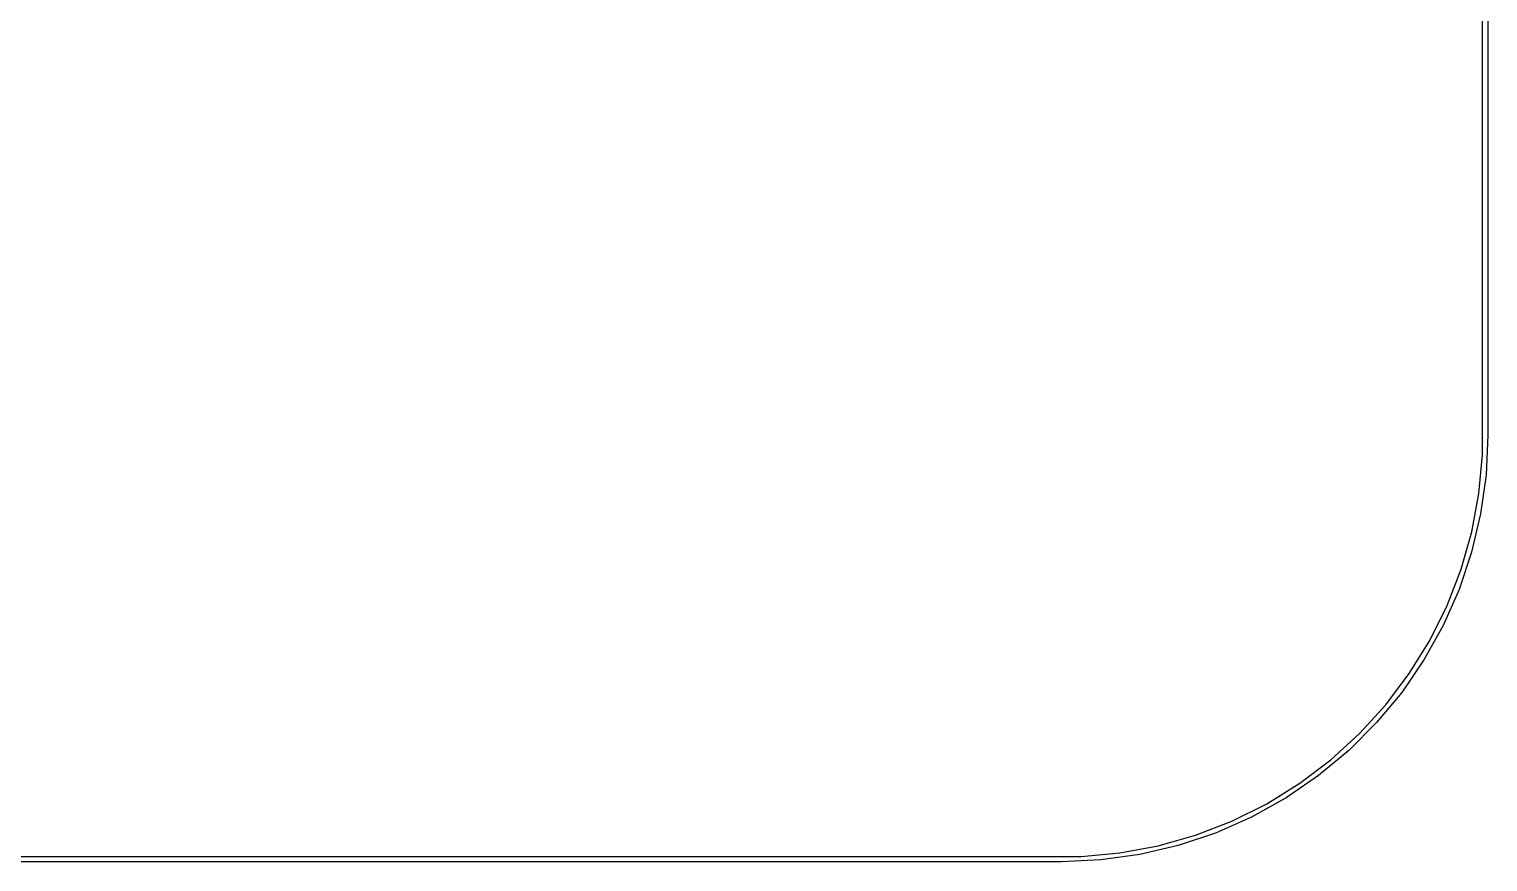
# Model space of a CAD drawing. Header units: inches. Extents: x 0.47 to 2.28, y -2.25 to -0.47.
# Drawn here: x 1.742 to 2.284, y -2.245 to -1.936 of the extents above; entities that cross this region are included whole.
import ezdxf

# ---------------------------------------------------------------- set-up
doc = ezdxf.new("R2010")
doc.units = ezdxf.units.IN
doc.header["$MEASUREMENT"] = 0
doc.layers.add('B.Silkscreen', color=31, linetype='CONTINUOUS', true_color=0xe8b2a7)

msp = doc.modelspace()

# ---------------------------------------------------------------- linework, layer by layer
at = {"layer": 'B.Silkscreen', "linetype": 'CONTINUOUS'}
for p, q in [((2.28248, -2.08661), (2.28248, -0.62992)), ((2.28445, -0.62992), (2.28445, -2.08661)), ((2.28248, -2.09385), (2.28248, -2.08661)), ((2.28445, -2.08661), (2.28377, -2.10124)), ((2.28115, -2.10826), (2.28248, -2.09385)), ((2.28377, -2.10124), (2.28175, -2.11573)), ((2.27849, -2.12248), (2.28115, -2.10826)), ((2.28175, -2.11573), (2.2784, -2.12998)), ((2.27453, -2.1364), (2.27849, -2.12248)), ((2.2784, -2.12998), (2.27375, -2.14386)), ((2.2693, -2.14989), (2.27453, -2.1364)), ((2.27375, -2.14386), (2.26784, -2.15725)), ((2.26285, -2.16285), (2.2693, -2.14989)), ((2.26784, -2.15725), (2.26071, -2.17003)), ((2.25523, -2.17515), (2.26285, -2.16285)), ((2.26071, -2.17003), (2.25244, -2.18211)), ((2.24651, -2.1867), (2.25523, -2.17515)), ((2.25244, -2.18211), (2.24309, -2.19337)), ((2.23676, -2.19739), (2.24651, -2.1867)), ((2.24309, -2.19337), (2.23274, -2.20372)), ((2.22607, -2.20714), (2.23676, -2.19739)), ((2.21452, -2.21586), (2.22607, -2.20714)), ((2.23274, -2.20372), (2.22148, -2.21307)), ((2.20222, -2.22348), (2.21452, -2.21586)), ((2.22148, -2.21307), (2.20941, -2.22134)), ((2.18926, -2.22993), (2.20222, -2.22348)), ((2.20941, -2.22134), (2.19662, -2.22847)), ((2.19662, -2.22847), (2.18323, -2.23438)), ((2.18323, -2.23438), (2.16935, -2.23903)), ((2.17577, -2.23516), (2.18926, -2.22993)), ((2.14763, -2.24178), (2.16185, -2.23912)), ((2.16935, -2.23903), (2.1551, -2.24238)), ((2.16185, -2.23912), (2.17577, -2.23516)), ((0.62992, -2.24311), (2.12598, -2.24311)), ((2.12598, -2.24508), (0.62992, -2.24508)), ((2.12598, -2.24311), (2.13322, -2.24311)), ((2.14061, -2.2444), (2.12598, -2.24508)), ((2.13322, -2.24311), (2.14763, -2.24178)), ((2.1551, -2.24238), (2.14061, -2.2444))]:
    msp.add_line(p, q, dxfattribs=at)

doc.saveas('drawing.dxf')
